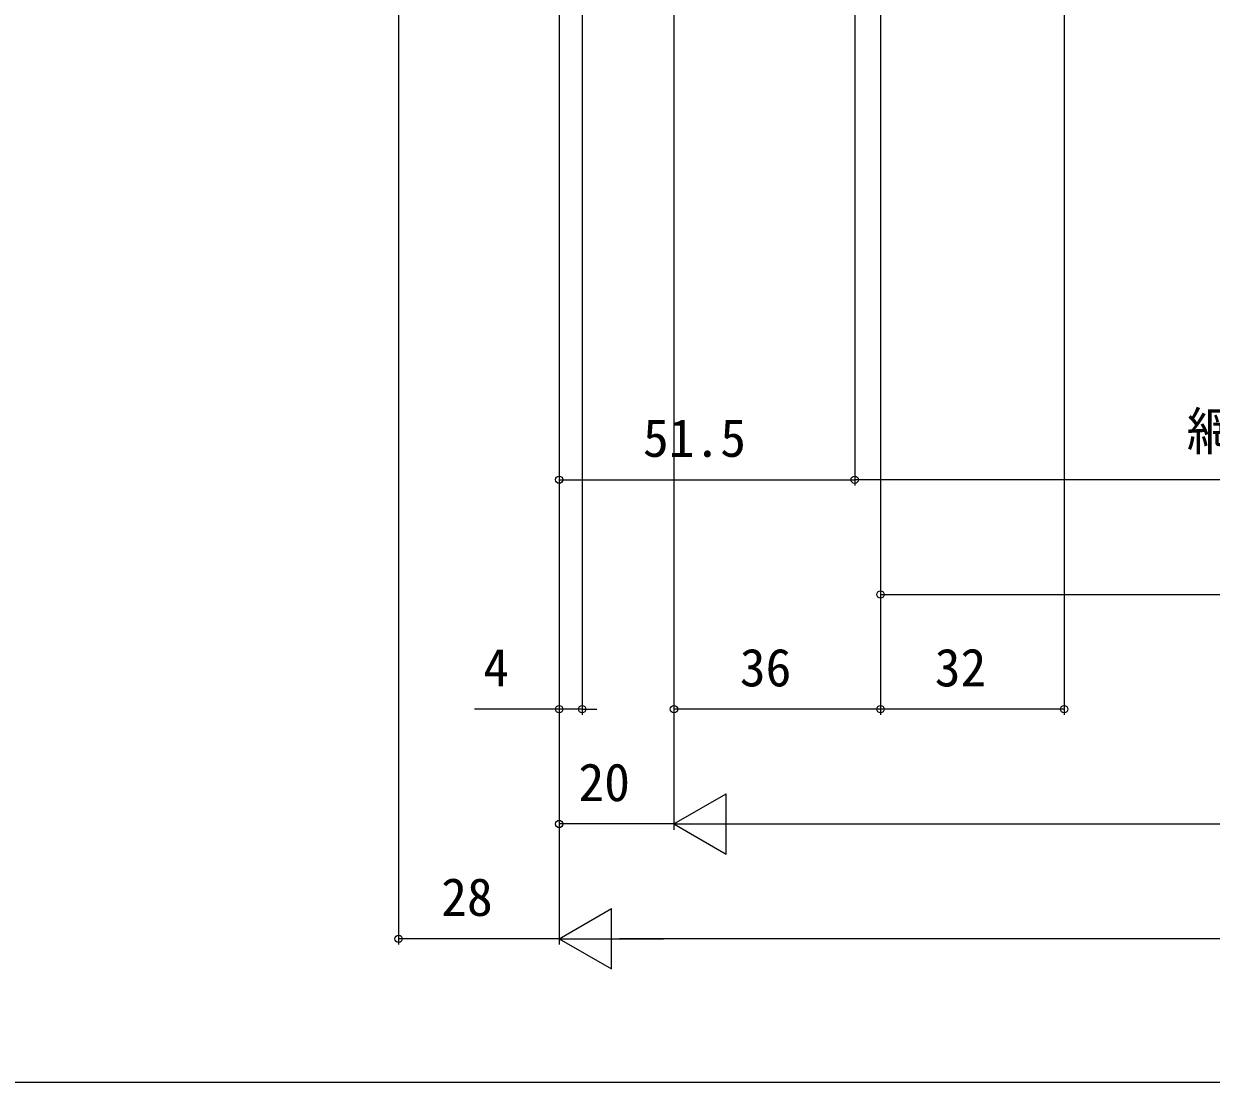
# Model space of a CAD drawing. Units: millimetres, scale not verified. Extents: x -525 to 525, y -783 to 779.
# Drawn here: x -32.7 to 174.2, y -782.7 to -598.2 of the extents above; entities that cross this region are included whole.
import ezdxf
from ezdxf.enums import TextEntityAlignment as Align

# ---------------------------------------------------------------- set-up
doc = ezdxf.new("R2010")
doc.units = ezdxf.units.MM
doc.header["$LTSCALE"] = 4
doc.layers.add('0-7_YKK_D', color=6, linetype='Continuous')
doc.layers.add('0-8_YKK_ZWAK', color=7, linetype='Continuous')
doc.styles.add('ＭＳ ゴシック', font='')
doc.styles.get('ＭＳ ゴシック').set_extended_font_data('MS Gothic')

msp = doc.modelspace()

# ---------------------------------------------------------------- linework, layer by layer
at = {"layer": '0-7_YKK_D'}
for p, q in [((32.591, -445.185), (32.591, -758.695)), ((148.591, -464.185), (148.591, -718.695)), ((60.591, -495.185), (60.591, -758.695)), ((116.591, -495.185), (116.591, -718.695)), ((116.591, -495.235), (116.591, -718.695)), ((112.091, -497.985), (112.091, -678.695)), ((112.091, -497.985), (112.091, -678.695)), ((60.591, -510.185), (60.591, -718.695)), ((60.591, -510.185), (60.591, -678.695)), ((64.589, -510.236), (64.589, -718.695)), ((60.591, -513.685), (60.591, -738.695)), ((60.591, -513.685), (60.591, -758.695)), ((80.591, -513.685), (80.591, -738.695)), ((80.591, -513.685), (80.591, -738.695)), ((60.591, -677.695), (112.091, -677.695)), ((348.741, -677.695), (112.091, -677.695)), ((116.591, -682.506), (116.591, -698.695)), ((116.591, -697.695), (344.241, -697.695)), ((80.591, -713.478), (80.591, -718.695)), ((60.591, -717.695), (45.815, -717.695)), ((64.589, -717.695), (60.591, -717.695)), ((64.589, -717.695), (67.139, -717.695)), ((116.591, -717.695), (80.591, -717.695)), ((148.591, -717.695), (116.591, -717.695)), ((80.591, -737.695), (89.684, -732.445)), ((89.684, -742.945), (89.684, -732.445)), ((80.591, -737.695), (60.591, -737.695)), ((80.591, -737.695), (89.684, -742.945)), ((80.591, -737.695), (98.778, -737.695)), ((91.091, -737.695), (369.741, -737.695)), ((60.591, -757.695), (69.684, -752.445)), ((69.684, -762.945), (69.684, -752.445)), ((60.591, -757.695), (32.591, -757.695)), ((60.591, -757.695), (69.684, -762.945)), ((60.591, -757.695), (78.778, -757.695)), ((389.741, -757.695), (71.091, -757.695))]:
    msp.add_line(p, q, dxfattribs=at)
for centre in [(60.591, -677.695), (112.091, -677.695), (112.091, -677.695), (116.591, -697.695), (60.591, -717.695), (64.589, -717.695), (80.591, -717.695), (116.591, -717.695), (116.591, -717.695), (148.591, -717.695), (60.591, -737.695), (32.591, -757.695)]:
    msp.add_circle(centre, 0.637, dxfattribs=at)
at = {"layer": '0-8_YKK_ZWAK'}
msp.add_lwpolyline([(-525, -782.7), (525, -782.7), (525, 747.3)], dxfattribs=at)

# ---------------------------------------------------------------- texts
at = {"layer": '0-7_YKK_D', "style": 'ＭＳ ゴシック'}
for s, p in [('網戸出来幅＝W－103', (169.947, -674.519)), ('51.5', (75.193, -675.695)), ('4', (47.355, -715.695)), ('36', (92.071, -715.695)), ('32', (126.046, -715.695)), ('20', (63.943, -735.695)), ('28', (40.02, -755.695))]:
    msp.add_text(s, height=6.598, dxfattribs=at).set_placement(p, align=Align.BOTTOM_LEFT)

doc.saveas('drawing.dxf')
